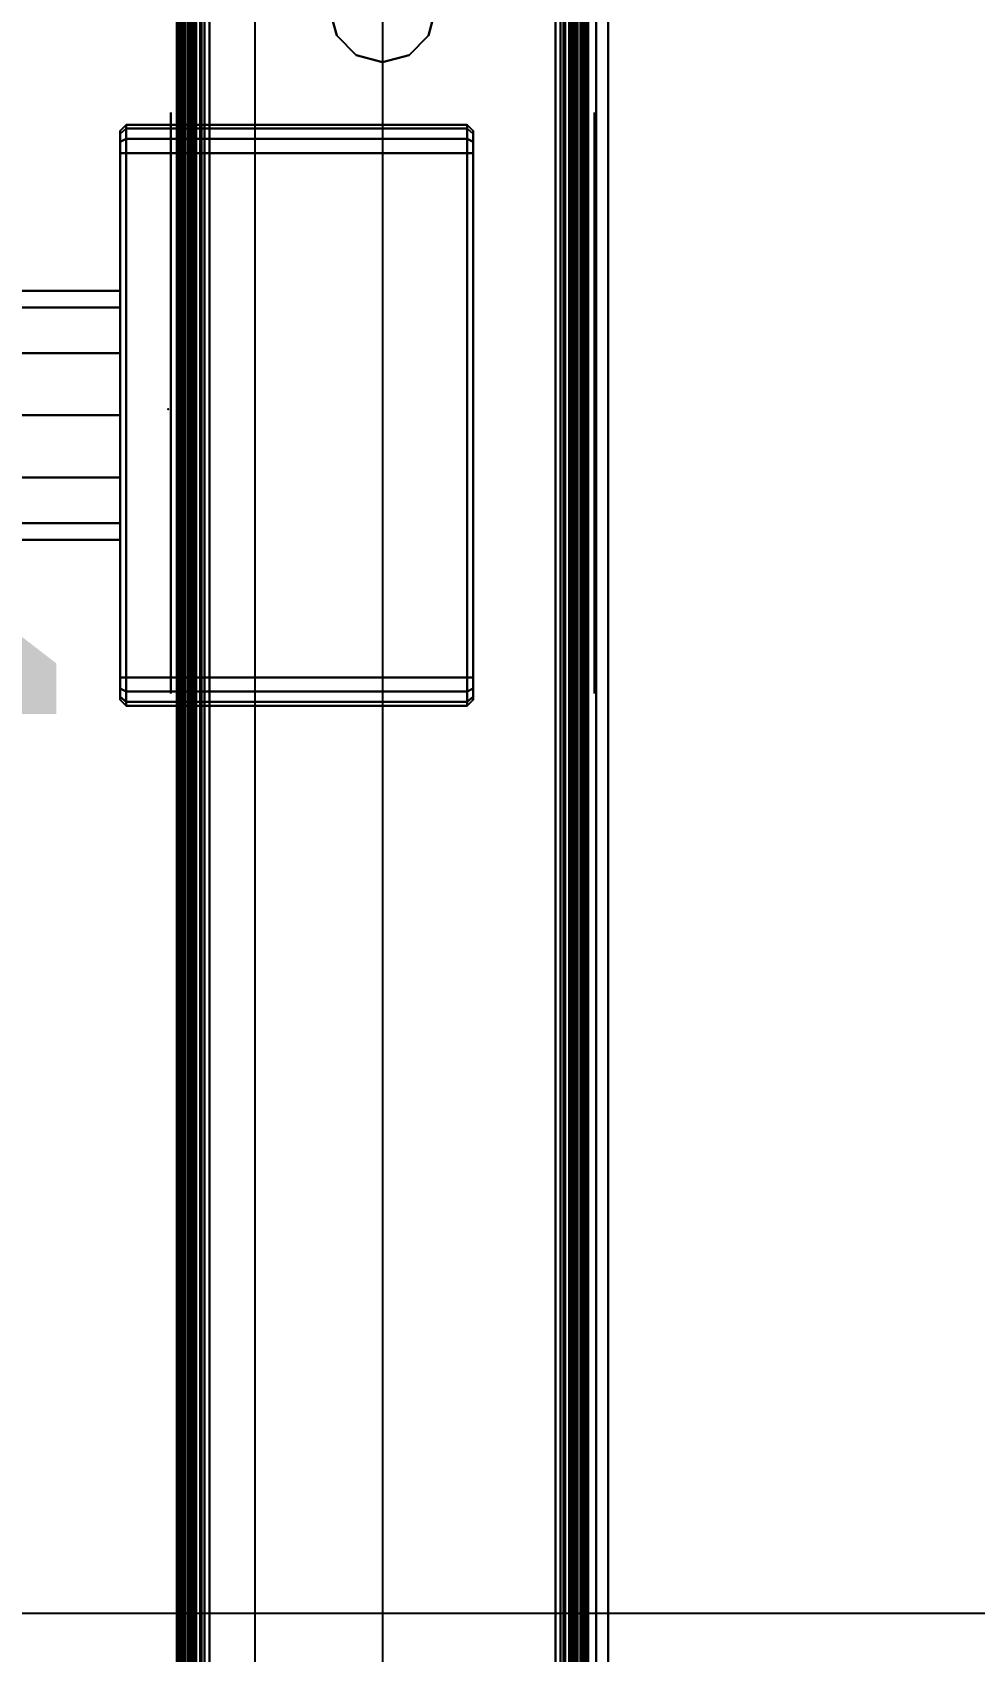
# Model space of a CAD drawing. Extents: x -170 to 1783, y -20 to 1205.
# Drawn here: x 19.9 to 24.57, y 968.17 to 976.2 of the extents above; entities that cross this region are included whole.
import ezdxf
from ezdxf.enums import TextEntityAlignment as Align

# ---------------------------------------------------------------- set-up
doc = ezdxf.new("R2010")
doc.units = 0
doc.header["$LTSCALE"] = 96
doc.header["$MEASUREMENT"] = 0
for name, color, linetype in [('A-FURN-3-PANEL-KNOCK', 7, 'Continuous'), ('A-FURN-3-PANEL-RACE', 7, 'Continuous'), ('A-FURN-3-PANEL-SIDE1', 7, 'Continuous'), ('A-FURN-3-PANEL-SIDE2', 7, 'Continuous'), ('A-FURN-3-PANEL-TOPCAP', 7, 'Continuous'), ('A-FURN-3-POWER-BFM-BOX', 7, 'Continuous'), ('A-FURN-3-POWER-BFM-CONDUIT', 7, 'Continuous'), ('A-FURN-3-WKSF-TOP', 7, 'Continuous'), ('A-FURN-3-WKSF-TRIM', 7, 'Continuous'), ('A-FURN-P-PNLS', 7, 'Continuous'), ('A-FURN-P-PNLS-POWR', 7, 'Continuous'), ('A-FURN-P-WKSF', 7, 'Continuous'), ('I-MECH_A', 7, 'Continuous'), ('MAIN_ELECTRICAL', 7, 'Continuous'), ('MAIN_PANEL', 7, 'Continuous'), ('MAIN_WKSURF', 7, 'Continuous'), ('SM', 7, 'Continuous')]:
    doc.layers.add(name, color=color, linetype=linetype)

# ---------------------------------------------------------------- blocks, each defined once
blk = doc.blocks.new('EC-EFP-456')
at = {"layer": 'A-FURN-3-PANEL-KNOCK', "color": 30, "linetype": 'Continuous'}
for points, invisible_edges in [([(42.51, 2.05, 3.5405), (42.51, 2.05, 0.9405), (45.39, 2.05, 0.9405), (45.39, 2.05, 3.5405)], 10), ([(42.51, 2.05, 0.9405), (42.5288, 2.05, 0.8705), (45.3712, 2.05, 0.8705), (45.39, 2.05, 0.9405)], 10), ([(45.39, 2.05, 3.5405), (45.3712, 2.05, 3.6105), (42.5288, 2.05, 3.6105), (42.51, 2.05, 3.5405)], 10), ([(42.5288, 2.05, 0.8705), (42.58, 2.05, 0.8192), (45.32, 2.05, 0.8192), (45.3712, 2.05, 0.8705)], 10), ([(45.3712, 2.05, 3.6105), (45.32, 2.05, 3.6617), (42.58, 2.05, 3.6617), (42.5288, 2.05, 3.6105)], 10), ([(42.58, 2.05, 0.8192), (42.65, 2.05, 0.8005), (45.25, 2.05, 0.8005), (45.32, 2.05, 0.8192)], 8), ([(45.32, 2.05, 3.6617), (45.25, 2.05, 3.6805), (42.65, 2.05, 3.6805), (42.58, 2.05, 3.6617)], 8), ([(42.51, -0.05, 3.5405), (45.39, -0.05, 3.5405), (45.39, -0.05, 0.9405), (42.51, -0.05, 0.9405)], 5), ([(42.51, -0.05, 0.9405), (45.39, -0.05, 0.9405), (45.3712, -0.05, 0.8705), (42.5288, -0.05, 0.8705)], 5), ([(45.39, -0.05, 3.5405), (42.51, -0.05, 3.5405), (42.5288, -0.05, 3.6105), (45.3712, -0.05, 3.6105)], 5), ([(45.3712, -0.05, 3.6105), (42.5288, -0.05, 3.6105), (42.58, -0.05, 3.6617), (45.32, -0.05, 3.6617)], 5), ([(42.5288, -0.05, 0.8705), (45.3712, -0.05, 0.8705), (45.32, -0.05, 0.8192), (42.58, -0.05, 0.8192)], 5), ([(42.58, -0.05, 0.8192), (45.32, -0.05, 0.8192), (45.25, -0.05, 0.8005), (42.65, -0.05, 0.8005)], 1), ([(45.32, -0.05, 3.6617), (42.58, -0.05, 3.6617), (42.65, -0.05, 3.6805), (45.25, -0.05, 3.6805)], 1)]:
    blk.add_3dface(points, dxfattribs=dict(at, invisible_edges=invisible_edges))
at = {"layer": 'A-FURN-3-PANEL-RACE', "color": 40, "linetype": 'Continuous'}
for points, invisible_edges in [([(0.08, 2.0125, 3.515), (0.08, 2.0125, 0.3963), (47.92, 2.0125, 0.3963), (47.92, 2.0125, 3.515)], 8), ([(0.5, 1.5745, 0.3963), (47.5, 1.5745, 0.3963), (0.08, 2.0125, 0.3963), (0.08, 1.5745, 0.3963)], 3), ([(47.5, 1.5745, 0.3963), (47.92, 1.5745, 0.3963), (47.92, 2.0125, 0.3963), (0.08, 2.0125, 0.3963)], 8), ([(0.6, 2.0125, 4.0847), (0.6, 2.0125, 3.515), (47.4, 2.0125, 3.515), (47.4, 2.0125, 4.0847)], 2), ([(47.86, 1.9525, 0.4563), (0.14, 1.9525, 0.4563), (0.14, 1.9525, 3.515), (47.86, 1.9525, 3.515)], 4), ([(0.5, 1.5745, 0.4563), (0.14, 1.5745, 0.4563), (0.14, 1.9525, 0.4563), (47.5, 1.5745, 0.4563)], 12), ([(47.5, 1.5745, 0.4563), (0.14, 1.9525, 0.4563), (47.86, 1.9525, 0.4563), (47.86, 1.5745, 0.4563)], 1), ([(47.4, 1.9525, 3.515), (0.6, 1.9525, 3.515), (0.6, 1.9525, 4.0847), (47.4, 1.9525, 4.0847)], 1), ([(2.098, 1.2625, 0.3963), (45.902, 1.2625, 0.3963), (0.5, 1.5745, 0.3963), (0.5, 1.2625, 0.3963)], 3), ([(47.5, 1.2625, 0.3963), (47.5, 1.5745, 0.3963), (0.5, 1.5745, 0.3963), (45.902, 1.2625, 0.3963)], 6), ([(2.098, 1.2625, 0.4563), (0.5, 1.2625, 0.4563), (0.5, 1.5745, 0.4563), (45.902, 1.2625, 0.4563)], 12), ([(47.5, 1.2625, 0.4563), (45.902, 1.2625, 0.4563), (0.5, 1.5745, 0.4563), (47.5, 1.5745, 0.4563)], 6), ([(2.098, 1.2625, 0.3963), (2.2292, 1.2273, 0.3963), (45.7708, 1.2273, 0.3963), (45.902, 1.2625, 0.3963)], 10), ([(2.098, 1.2625, 0.4563), (45.902, 1.2625, 0.4563), (45.7708, 1.2273, 0.4563), (2.2292, 1.2273, 0.4563)], 5), ([(2.2292, 1.2273, 0.4563), (45.7708, 1.2273, 0.4563), (45.6747, 1.1312, 0.4563), (2.3253, 1.1312, 0.4563)], 5), ([(2.2292, 1.2273, 0.3963), (2.3253, 1.1312, 0.3963), (45.6747, 1.1312, 0.3963), (45.7708, 1.2273, 0.3963)], 10), ([(2.3253, 1.1312, 0.3963), (2.3605, 1, 0.3963), (45.6395, 1, 0.3963), (45.6747, 1.1312, 0.3963)], 10), ([(2.3253, 1.1312, 0.4563), (45.6747, 1.1312, 0.4563), (45.6395, 1, 0.4563), (2.3605, 1, 0.4563)], 5), ([(2.3605, 1, 0.3963), (2.3253, 0.8687, 0.3963), (45.6747, 0.8687, 0.3963), (45.6395, 1, 0.3963)], 10), ([(2.3605, 1, 0.4563), (45.6395, 1, 0.4563), (45.6747, 0.8687, 0.4563), (2.3253, 0.8687, 0.4563)], 5), ([(2.3253, 0.8687, 0.4563), (45.6747, 0.8687, 0.4563), (45.7708, 0.7727, 0.4563), (2.2292, 0.7727, 0.4563)], 5), ([(2.3253, 0.8687, 0.3963), (2.2292, 0.7727, 0.3963), (45.7708, 0.7727, 0.3963), (45.6747, 0.8687, 0.3963)], 10), ([(0.5, 0.7375, 0.4563), (2.098, 0.7375, 0.4563), (47.5, 0.4255, 0.4563), (0.5, 0.4255, 0.4563)], 6), ([(0.5, 0.7375, 0.3963), (0.5, 0.4255, 0.3963), (47.5, 0.4255, 0.3963), (2.098, 0.7375, 0.3963)], 6), ([(2.098, 0.7375, 0.4563), (2.2292, 0.7727, 0.4563), (45.7708, 0.7727, 0.4563), (45.902, 0.7375, 0.4563)], 10), ([(2.098, 0.7375, 0.3963), (45.902, 0.7375, 0.3963), (45.7708, 0.7727, 0.3963), (2.2292, 0.7727, 0.3963)], 5), ([(45.902, 0.7375, 0.4563), (47.5, 0.7375, 0.4563), (47.5, 0.4255, 0.4563), (2.098, 0.7375, 0.4563)], 12), ([(45.902, 0.7375, 0.3963), (2.098, 0.7375, 0.3963), (47.5, 0.4255, 0.3963), (47.5, 0.7375, 0.3963)], 3), ([(0.5, 0.4255, 0.3963), (0.08, 0.4255, 0.3963), (0.08, -0.0125, 0.3963), (47.92, -0.0125, 0.3963)], 8), ([(0.5, 0.4255, 0.4563), (47.86, 0.0475, 0.4563), (0.14, 0.0475, 0.4563), (0.14, 0.4255, 0.4563)], 1), ([(47.5, 0.4255, 0.3963), (0.5, 0.4255, 0.3963), (47.92, -0.0125, 0.3963), (47.92, 0.4255, 0.3963)], 3), ([(47.5, 0.4255, 0.4563), (47.86, 0.4255, 0.4563), (47.86, 0.0475, 0.4563), (0.5, 0.4255, 0.4563)], 12), ([(0.14, 0.0475, 0.4563), (47.86, 0.0475, 0.4563), (47.86, 0.0475, 3.515), (0.14, 0.0475, 3.515)], 4), ([(0.6, 0.0475, 3.515), (47.4, 0.0475, 3.515), (47.4, 0.0475, 4.0847), (0.6, 0.0475, 4.0847)], 1), ([(47.92, -0.0125, 3.515), (47.92, -0.0125, 0.3963), (0.08, -0.0125, 0.3963), (0.08, -0.0125, 3.515)], 8), ([(47.4, -0.0125, 4.0847), (47.4, -0.0125, 3.515), (0.6, -0.0125, 3.515), (0.6, -0.0125, 4.0847)], 2)]:
    blk.add_3dface(points, dxfattribs=dict(at, invisible_edges=invisible_edges))
for points in [[(0.6, 2.0072, 4.1248), (0.6, 2.0125, 4.0847), (47.4, 2.0125, 4.0847), (47.4, 2.0072, 4.1248)], [(0.6, 1.9918, 4.1622), (0.6, 2.0072, 4.1248), (47.4, 2.0072, 4.1248), (47.4, 1.9918, 4.1622)], [(0.6, 1.9671, 4.1943), (0.6, 1.9918, 4.1622), (47.4, 1.9918, 4.1622), (47.4, 1.9671, 4.1943)], [(0.6, 1.935, 4.2189), (0.6, 1.9671, 4.1943), (47.4, 1.9671, 4.1943), (47.4, 1.935, 4.2189)], [(47.4, 1.9493, 4.1093), (47.4, 1.9525, 4.0847), (0.6, 1.9525, 4.0847), (0.6, 1.9493, 4.1093)], [(47.4, 1.9398, 4.1322), (47.4, 1.9493, 4.1093), (0.6, 1.9493, 4.1093), (0.6, 1.9398, 4.1322)], [(47.4, 1.9247, 4.1519), (47.4, 1.9398, 4.1322), (0.6, 1.9398, 4.1322), (0.6, 1.9247, 4.1519)], [(0.6, 1.8976, 4.2344), (0.6, 1.935, 4.2189), (47.4, 1.935, 4.2189), (47.4, 1.8976, 4.2344)], [(47.4, 1.905, 4.1669), (47.4, 1.9247, 4.1519), (0.6, 1.9247, 4.1519), (0.6, 1.905, 4.1669)], [(47.4, 1.8821, 4.1764), (47.4, 1.905, 4.1669), (0.6, 1.905, 4.1669), (0.6, 1.8821, 4.1764)], [(0.6, 1.8575, 4.2397), (0.6, 1.8976, 4.2344), (47.4, 1.8976, 4.2344), (47.4, 1.8575, 4.2397)], [(47.4, 1.8575, 4.1797), (47.4, 1.8821, 4.1764), (0.6, 1.8821, 4.1764), (0.6, 1.8575, 4.1797)], [(0.6, 1.8575, 4.1797), (0.6, 1.8575, 4.2397), (47.4, 1.8575, 4.2397), (47.4, 1.8575, 4.1797)], [(45.6747, 1.1312, 0.4563), (45.7708, 1.2273, 0.4563), (45.7708, 1.2273, 0.3963), (45.6747, 1.1312, 0.3963)], [(45.7708, 1.2273, 0.4563), (45.902, 1.2625, 0.4563), (45.902, 1.2625, 0.3963), (45.7708, 1.2273, 0.3963)], [(45.6395, 1, 0.4563), (45.6747, 1.1312, 0.4563), (45.6747, 1.1312, 0.3963), (45.6395, 1, 0.3963)], [(45.6747, 0.8687, 0.4563), (45.6395, 1, 0.4563), (45.6395, 1, 0.3963), (45.6747, 0.8687, 0.3963)], [(45.7708, 0.7727, 0.4563), (45.6747, 0.8687, 0.4563), (45.6747, 0.8687, 0.3963), (45.7708, 0.7727, 0.3963)], [(45.902, 0.7375, 0.4563), (45.7708, 0.7727, 0.4563), (45.7708, 0.7727, 0.3963), (45.902, 0.7375, 0.3963)], [(47.4, 0.1425, 4.1797), (47.4, 0.1425, 4.2397), (0.6, 0.1425, 4.2397), (0.6, 0.1425, 4.1797)], [(47.4, 0.1425, 4.2397), (47.4, 0.1024, 4.2344), (0.6, 0.1024, 4.2344), (0.6, 0.1425, 4.2397)], [(0.6, 0.1425, 4.1797), (0.6, 0.1179, 4.1764), (47.4, 0.1179, 4.1764), (47.4, 0.1425, 4.1797)], [(0.6, 0.1179, 4.1764), (0.6, 0.095, 4.1669), (47.4, 0.095, 4.1669), (47.4, 0.1179, 4.1764)], [(47.4, 0.1024, 4.2344), (47.4, 0.065, 4.2189), (0.6, 0.065, 4.2189), (0.6, 0.1024, 4.2344)], [(0.6, 0.095, 4.1669), (0.6, 0.0753, 4.1519), (47.4, 0.0753, 4.1519), (47.4, 0.095, 4.1669)], [(0.6, 0.0753, 4.1519), (0.6, 0.0602, 4.1322), (47.4, 0.0602, 4.1322), (47.4, 0.0753, 4.1519)], [(47.4, 0.065, 4.2189), (47.4, 0.0329, 4.1943), (0.6, 0.0329, 4.1943), (0.6, 0.065, 4.2189)], [(0.6, 0.0602, 4.1322), (0.6, 0.0507, 4.1093), (47.4, 0.0507, 4.1093), (47.4, 0.0602, 4.1322)], [(0.6, 0.0507, 4.1093), (0.6, 0.0475, 4.0847), (47.4, 0.0475, 4.0847), (47.4, 0.0507, 4.1093)], [(47.4, 0.0329, 4.1943), (47.4, 0.0082, 4.1622), (0.6, 0.0082, 4.1622), (0.6, 0.0329, 4.1943)], [(47.4, 0.0082, 4.1622), (47.4, -0.0072, 4.1248), (0.6, -0.0072, 4.1248), (0.6, 0.0082, 4.1622)], [(47.4, -0.0072, 4.1248), (47.4, -0.0125, 4.0847), (0.6, -0.0125, 4.0847), (0.6, -0.0072, 4.1248)]]:
    blk.add_3dface(points, dxfattribs=at)
at = {"layer": 'A-FURN-3-PANEL-SIDE1', "color": 7, "linetype": 'Continuous'}
for points in [[(47.3224, 1.955, 55.7401), (47.3228, 0.045, 55.7401), (0.6776, 0.045, 55.7401), (0.6776, 1.955, 55.7401)], [(47.3224, 0.045, 4.2397), (47.3224, 1.955, 4.2397), (0.6776, 1.955, 4.2397), (0.6776, 0.045, 4.2397)], [(47.3228, 0.045, 55.7401), (47.3224, 0.045, 4.2397), (0.6776, 0.045, 4.2397), (0.6776, 0.045, 55.7401)]]:
    blk.add_3dface(points, dxfattribs=at)
at = {"layer": 'A-FURN-3-PANEL-SIDE2', "color": 7, "linetype": 'Continuous'}
blk.add_3dface([(0.6776, 1.955, 55.7401), (0.6776, 1.955, 4.2397), (47.3224, 1.955, 4.2397), (47.3224, 1.955, 55.7401)], dxfattribs=at)
at = {"layer": 'A-FURN-3-PANEL-TOPCAP', "color": 60, "linetype": 'Continuous'}
for points, invisible_edges in [([(0.76, 2.02, 56.286), (0.76, 2.02, 56.161), (47.24, 2.02, 56.161), (47.24, 2.02, 56.286)], 5), ([(47.24, 2, 56.141), (47.24, 2.02, 56.161), (0.76, 2.02, 56.161), (0.76, 2, 56.141)], 5), ([(47.24, 2.02, 56.036), (47.24, 2, 56.056), (0.76, 2, 56.056), (0.76, 2.02, 56.036)], 5), ([(0.76, 2.02, 56.036), (0.815, 2.02, 55.7741), (47.185, 2.02, 55.7741), (47.24, 2.02, 56.036)], 5), ([(47.185, 2.02, 55.7741), (0.815, 2.02, 55.7741), (0.815, 1.986, 55.7401), (47.185, 1.986, 55.7401)], 10), ([(0.76, 2, 56.141), (0.76, 2, 56.056), (47.24, 2, 56.056), (47.24, 2, 56.141)], 5), ([(0.815, 0.045, 55.7401), (0.815, -0.02, 55.7741), (47.185, 0.014, 55.7401), (47.185, 0.045, 55.7401)], 1), ([(47.185, -0.02, 55.7741), (47.185, 0.014, 55.7401), (0.815, 0.014, 55.7401), (0.815, -0.02, 55.7741)], 5), ([(0.76, -0.02, 56.161), (47.24, -0.02, 56.161), (47.24, 0, 56.141), (0.76, 0, 56.141)], 10), ([(47.24, 0, 56.056), (0.76, 0, 56.056), (0.76, 0, 56.141), (47.24, 0, 56.141)], 10), ([(0.76, 0, 56.056), (47.24, 0, 56.056), (47.24, -0.02, 56.036), (0.76, -0.02, 56.036)], 10), ([(0.76, -0.02, 56.161), (0.76, -0.02, 56.286), (47.24, -0.02, 56.286), (47.24, -0.02, 56.161)], 5), ([(47.185, -0.02, 55.7741), (0.815, -0.02, 55.7741), (0.76, -0.02, 56.036), (47.24, -0.02, 56.036)], 10)]:
    blk.add_3dface(points, dxfattribs=dict(at, invisible_edges=invisible_edges))
for points in [[(47.24, 2.02, 56.286), (47.24, 2.0151, 56.3105), (0.76, 2.0151, 56.3105), (0.76, 2.02, 56.286)], [(47.24, 2.0151, 56.3105), (47.24, 2.0013, 56.3313), (0.76, 2.0013, 56.3313), (0.76, 2.0151, 56.3105)], [(47.24, 2.0013, 56.3313), (47.24, 1.9805, 56.3451), (0.76, 1.9805, 56.3451), (0.76, 2.0013, 56.3313)], [(47.24, 1.9805, 56.3451), (47.24, 1.956, 56.35), (0.76, 1.956, 56.35), (0.76, 1.9805, 56.3451)], [(0.76, 0.044, 56.35), (0.76, 1.956, 56.35), (47.24, 1.956, 56.35), (47.24, 0.044, 56.35)], [(47.185, 1.955, 55.7401), (47.185, 1.986, 55.7401), (0.815, 1.986, 55.7401), (0.815, 1.955, 55.7401)], [(0.76, 0.0195, 56.3451), (0.76, 0.044, 56.35), (47.24, 0.044, 56.35), (47.24, 0.0195, 56.3451)], [(0.76, -0.0013, 56.3313), (0.76, 0.0195, 56.3451), (47.24, 0.0195, 56.3451), (47.24, -0.0013, 56.3313)], [(0.76, -0.0151, 56.3105), (0.76, -0.0013, 56.3313), (47.24, -0.0013, 56.3313), (47.24, -0.0151, 56.3105)], [(0.76, -0.02, 56.286), (0.76, -0.0151, 56.3105), (47.24, -0.0151, 56.3105), (47.24, -0.02, 56.286)]]:
    blk.add_3dface(points, dxfattribs=at)
at = {"layer": 'A-FURN-P-PNLS', "color": 60, "linetype": 'Continuous'}
for p, q in [((0, 2), (48, 2)), ((48, 0), (0, 0))]:
    blk.add_line(p, q, dxfattribs=at)
at = {"layer": 'A-FURN-P-PNLS-POWR', "color": 1, "linetype": 'Continuous'}
blk.add_line((48, 1), (26, 1), dxfattribs=at)
at = {"layer": 'MAIN_PANEL', "color": 7, "linetype": 'Continuous'}
for p in [(43.95, 2), (43.95, 2), (43.95, 0), (43.95, 0)]:
    blk.add_point(p, dxfattribs=at)
blk = doc.blocks.new('EC-WYC-64-2424-T')
at = {"layer": 'A-FURN-3-WKSF-TOP', "color": 60, "linetype": 'Continuous'}
for points, invisible_edges in [([(26.9099, -26.9099, 29), (0.743, -0.2855, 29), (1.0445, -0.1606, 29), (1.368, -0.118, 29)], 9), ([(26.9099, -26.9099, 27.75), (1.368, -0.118, 27.75), (1.0445, -0.1606, 27.75), (0.743, -0.2855, 27.75)], 9), ([(1.368, -0.118, 29), (19.9334, -0.118, 29), (20.1772, -0.142, 29), (34.22, -23.882, 29)], 12), ([(1.368, -0.118, 29), (34.22, -23.882, 29), (32.8706, -23.9704, 29), (31.5443, -24.2343, 29)], 9), ([(29.051, -25.267, 29), (1.368, -0.118, 29), (31.5443, -24.2343, 29), (30.2638, -24.6689, 29)], 3), ([(1.368, -0.118, 29), (29.051, -25.267, 29), (27.9266, -26.0183, 29), (26.9099, -26.9099, 29)], 9), ([(1.368, -0.118, 27.75), (26.9099, -26.9099, 27.75), (27.9266, -26.0183, 27.75), (29.051, -25.267, 27.75)], 9), ([(29.051, -25.267, 27.75), (30.2638, -24.6689, 27.75), (31.5443, -24.2343, 27.75), (1.368, -0.118, 27.75)], 12), ([(1.368, -0.118, 27.75), (31.5443, -24.2343, 27.75), (32.8706, -23.9704, 27.75), (34.22, -23.882, 27.75)], 9), ([(1.368, -0.118, 27.75), (34.22, -23.882, 27.75), (20.1772, -0.142, 27.75), (19.9334, -0.118, 27.75)], 3), ([(0.2855, -0.743, 29), (0.4841, -0.4841, 29), (0.743, -0.2855, 29), (26.9099, -26.9099, 29)], 12), ([(0.2855, -0.743, 27.75), (26.9099, -26.9099, 27.75), (0.743, -0.2855, 27.75), (0.4841, -0.4841, 27.75)], 3), ([(26.9099, -26.9099, 29), (0.118, -1.368, 29), (0.1606, -1.0445, 29), (0.2855, -0.743, 29)], 9), ([(26.9099, -26.9099, 27.75), (0.2855, -0.743, 27.75), (0.1606, -1.0445, 27.75), (0.118, -1.368, 27.75)], 9), ([(0.118, -1.368, 29), (26.9099, -26.9099, 29), (26.0183, -27.9266, 29), (25.267, -29.051, 29)], 9), ([(25.267, -29.051, 29), (24.6689, -30.2638, 29), (24.2343, -31.5443, 29), (0.118, -1.368, 29)], 12), ([(0.118, -1.368, 29), (24.2343, -31.5443, 29), (23.9704, -32.8706, 29), (23.882, -34.22, 29)], 9), ([(0.118, -1.368, 29), (23.882, -34.22, 29), (0.142, -20.2252, 29), (0.118, -19.9814, 29)], 3), ([(0.118, -1.368, 27.75), (0.118, -19.9814, 27.75), (0.142, -20.2252, 27.75), (23.882, -34.22, 27.75)], 12), ([(0.118, -1.368, 27.75), (23.882, -34.22, 27.75), (23.9704, -32.8706, 27.75), (24.2343, -31.5443, 27.75)], 9), ([(25.267, -29.051, 27.75), (0.118, -1.368, 27.75), (24.2343, -31.5443, 27.75), (24.6689, -30.2638, 27.75)], 3), ([(0.118, -1.368, 27.75), (25.267, -29.051, 27.75), (26.0183, -27.9266, 27.75), (26.9099, -26.9099, 27.75)], 9)]:
    blk.add_3dface(points, dxfattribs=dict(at, invisible_edges=invisible_edges))
at = {"layer": 'A-FURN-3-WKSF-TRIM', "color": 40, "linetype": 'Continuous'}
for points in [[(0, -19.9814, 28.882), (0, -19.9814, 27.868), (0, -1.368, 27.868), (0, -1.368, 28.882)], [(0.0158, -19.9814, 28.941), (0, -19.9814, 28.882), (0, -1.368, 28.882), (0.0158, -1.368, 28.941)], [(0, -19.9814, 27.868), (0.0158, -19.9814, 27.809), (0.0158, -1.368, 27.809), (0, -1.368, 27.868)], [(0.059, -19.9814, 28.9842), (0.0158, -19.9814, 28.941), (0.0158, -1.368, 28.941), (0.059, -1.368, 28.9842)], [(0.0158, -19.9814, 27.809), (0.059, -19.9814, 27.7658), (0.059, -1.368, 27.7658), (0.0158, -1.368, 27.809)], [(0.118, -19.9814, 29), (0.059, -19.9814, 28.9842), (0.059, -1.368, 28.9842), (0.118, -1.368, 29)], [(0.059, -19.9814, 27.7658), (0.118, -19.9814, 27.75), (0.118, -1.368, 27.75), (0.059, -1.368, 27.7658)]]:
    blk.add_3dface(points, dxfattribs=at)
at = {"layer": 'A-FURN-P-WKSF', "color": 7, "linetype": 'Continuous'}
blk.add_line((0, -1.25), (0, -19.9334), dxfattribs=at)
blk = doc.blocks.new('EC-BFM-1')
at = {"layer": 'A-FURN-3-POWER-BFM-BOX', "color": 20, "linetype": 'Continuous'}
for points in [[(-1.41, 1.4825, 3.5405), (-1.41, 1.4825, 0.9405), (-1.38, 1.5125, 0.9405), (-1.38, 1.5125, 3.5405)], [(-1.3912, 1.4825, 3.6105), (-1.41, 1.4825, 3.5405), (-1.38, 1.5125, 3.5405), (-1.3653, 1.5125, 3.5955)], [(-1.3653, 1.5125, 0.8855), (-1.38, 1.5125, 0.9405), (-1.41, 1.4825, 0.9405), (-1.3912, 1.4825, 0.8705)], [(-1.41, -0.2075, 0.9405), (-1.41, 1.4825, 0.9405), (-1.41, 1.4825, 3.5405), (-1.41, -0.2075, 3.5405)], [(-1.41, 1.4825, 3.5405), (-1.3912, 1.4825, 3.6105), (-1.3912, -0.2075, 3.6105), (-1.41, -0.2075, 3.5405)], [(-1.3912, 1.4825, 0.8705), (-1.41, 1.4825, 0.9405), (-1.41, -0.2075, 0.9405), (-1.3912, -0.2075, 0.8705)], [(-1.34, 1.4825, 3.6617), (-1.3912, 1.4825, 3.6105), (-1.3653, 1.5125, 3.5955), (-1.325, 1.5125, 3.6357)], [(-1.325, 1.5125, 0.8452), (-1.3653, 1.5125, 0.8855), (-1.3912, 1.4825, 0.8705), (-1.34, 1.4825, 0.8192)], [(-1.3912, 1.4825, 3.6105), (-1.34, 1.4825, 3.6617), (-1.34, -0.2075, 3.6617), (-1.3912, -0.2075, 3.6105)], [(-1.34, 1.4825, 0.8192), (-1.3912, 1.4825, 0.8705), (-1.3912, -0.2075, 0.8705), (-1.34, -0.2075, 0.8192)], [(-1.27, 1.4825, 3.6805), (-1.34, 1.4825, 3.6617), (-1.325, 1.5125, 3.6357), (-1.27, 1.5125, 3.6505)], [(-1.27, 1.5125, 0.8305), (-1.325, 1.5125, 0.8452), (-1.34, 1.4825, 0.8192), (-1.27, 1.4825, 0.8005)], [(-1.34, 1.4825, 3.6617), (-1.27, 1.4825, 3.6805), (-1.27, -0.2075, 3.6805), (-1.34, -0.2075, 3.6617)], [(-1.27, 1.4825, 0.8005), (-1.34, 1.4825, 0.8192), (-1.34, -0.2075, 0.8192), (-1.27, -0.2075, 0.8005)], [(-1.27, 1.5125, 0.8305), (-1.27, 1.4825, 0.8005), (1.33, 1.4825, 0.8005), (1.33, 1.5125, 0.8305)], [(1.33, 1.4825, 3.6805), (-1.27, 1.4825, 3.6805), (-1.27, 1.5125, 3.6505), (1.33, 1.5125, 3.6505)], [(-1.27, -0.2075, 3.6805), (-1.27, 1.4825, 3.6805), (1.33, 1.4825, 3.6805), (1.33, -0.2075, 3.6805)], [(1.33, -0.2075, 0.8005), (1.33, 1.4825, 0.8005), (-1.27, 1.4825, 0.8005), (-1.27, -0.2075, 0.8005)], [(1.4, 1.4825, 3.6617), (1.33, 1.4825, 3.6805), (1.33, 1.5125, 3.6505), (1.385, 1.5125, 3.6357)], [(1.385, 1.5125, 0.8452), (1.33, 1.5125, 0.8305), (1.33, 1.4825, 0.8005), (1.4, 1.4825, 0.8192)], [(1.33, 1.4825, 3.6805), (1.4, 1.4825, 3.6617), (1.4, -0.2075, 3.6617), (1.33, -0.2075, 3.6805)], [(1.4, 1.4825, 0.8192), (1.33, 1.4825, 0.8005), (1.33, -0.2075, 0.8005), (1.4, -0.2075, 0.8192)], [(1.4512, 1.4825, 3.6105), (1.4, 1.4825, 3.6617), (1.385, 1.5125, 3.6357), (1.4253, 1.5125, 3.5955)], [(1.4253, 1.5125, 0.8855), (1.385, 1.5125, 0.8452), (1.4, 1.4825, 0.8192), (1.4512, 1.4825, 0.8705)], [(1.4, 1.4825, 3.6617), (1.4512, 1.4825, 3.6105), (1.4512, -0.2075, 3.6105), (1.4, -0.2075, 3.6617)], [(1.4512, 1.4825, 0.8705), (1.4, 1.4825, 0.8192), (1.4, -0.2075, 0.8192), (1.4512, -0.2075, 0.8705)], [(1.47, 1.4825, 3.5405), (1.4512, 1.4825, 3.6105), (1.4253, 1.5125, 3.5955), (1.44, 1.5125, 3.5405)], [(1.44, 1.5125, 0.9405), (1.4253, 1.5125, 0.8855), (1.4512, 1.4825, 0.8705), (1.47, 1.4825, 0.9405)], [(1.44, 1.5125, 0.9405), (1.47, 1.4825, 0.9405), (1.47, 1.4825, 3.5405), (1.44, 1.5125, 3.5405)], [(1.4512, 1.4825, 3.6105), (1.47, 1.4825, 3.5405), (1.47, -0.2075, 3.5405), (1.4512, -0.2075, 3.6105)], [(1.47, 1.4825, 0.9405), (1.4512, 1.4825, 0.8705), (1.4512, -0.2075, 0.8705), (1.47, -0.2075, 0.9405)], [(1.47, -0.2075, 3.5405), (1.47, 1.4825, 3.5405), (1.47, 1.4825, 0.9405), (1.47, -0.2075, 0.9405)], [(-1.41, -0.2075, 3.5405), (-1.38, -0.2375, 3.5405), (-1.38, -0.2375, 0.9405), (-1.41, -0.2075, 0.9405)], [(-1.41, -0.2075, 3.5405), (-1.3912, -0.2075, 3.6105), (-1.3653, -0.2375, 3.5955), (-1.38, -0.2375, 3.5405)], [(-1.38, -0.2375, 0.9405), (-1.3653, -0.2375, 0.8855), (-1.3912, -0.2075, 0.8705), (-1.41, -0.2075, 0.9405)], [(-1.3912, -0.2075, 3.6105), (-1.34, -0.2075, 3.6617), (-1.325, -0.2375, 3.6357), (-1.3653, -0.2375, 3.5955)], [(-1.3653, -0.2375, 0.8855), (-1.325, -0.2375, 0.8452), (-1.34, -0.2075, 0.8192), (-1.3912, -0.2075, 0.8705)], [(-1.34, -0.2075, 3.6617), (-1.27, -0.2075, 3.6805), (-1.27, -0.2375, 3.6505), (-1.325, -0.2375, 3.6357)], [(-1.325, -0.2375, 0.8452), (-1.27, -0.2375, 0.8305), (-1.27, -0.2075, 0.8005), (-1.34, -0.2075, 0.8192)], [(1.33, -0.2075, 3.6805), (1.33, -0.2375, 3.6505), (-1.27, -0.2375, 3.6505), (-1.27, -0.2075, 3.6805)], [(-1.27, -0.2375, 0.8305), (1.33, -0.2375, 0.8305), (1.33, -0.2075, 0.8005), (-1.27, -0.2075, 0.8005)], [(1.33, -0.2075, 3.6805), (1.4, -0.2075, 3.6617), (1.385, -0.2375, 3.6357), (1.33, -0.2375, 3.6505)], [(1.33, -0.2375, 0.8305), (1.385, -0.2375, 0.8452), (1.4, -0.2075, 0.8192), (1.33, -0.2075, 0.8005)], [(1.4, -0.2075, 3.6617), (1.4512, -0.2075, 3.6105), (1.4253, -0.2375, 3.5955), (1.385, -0.2375, 3.6357)], [(1.385, -0.2375, 0.8452), (1.4253, -0.2375, 0.8855), (1.4512, -0.2075, 0.8705), (1.4, -0.2075, 0.8192)], [(1.4512, -0.2075, 3.6105), (1.47, -0.2075, 3.5405), (1.44, -0.2375, 3.5405), (1.4253, -0.2375, 3.5955)], [(1.4253, -0.2375, 0.8855), (1.44, -0.2375, 0.9405), (1.47, -0.2075, 0.9405), (1.4512, -0.2075, 0.8705)], [(1.44, -0.2375, 0.9405), (1.44, -0.2375, 3.5405), (1.47, -0.2075, 3.5405), (1.47, -0.2075, 0.9405)]]:
    blk.add_3dface(points, dxfattribs=at)
for points, invisible_edges in [([(-1.38, 1.5125, 3.5405), (1.44, 1.5125, 3.5405), (1.4253, 1.5125, 3.5955), (-1.3653, 1.5125, 3.5955)], 5), ([(-1.38, 1.5125, 0.9405), (1.44, 1.5125, 0.9405), (1.44, 1.5125, 3.5405), (-1.38, 1.5125, 3.5405)], 5), ([(1.44, 1.5125, 0.9405), (-1.38, 1.5125, 0.9405), (-1.3653, 1.5125, 0.8855), (1.4253, 1.5125, 0.8855)], 5), ([(1.385, 1.5125, 3.6357), (-1.325, 1.5125, 3.6357), (-1.3653, 1.5125, 3.5955), (1.4253, 1.5125, 3.5955)], 5), ([(-1.325, 1.5125, 0.8452), (1.385, 1.5125, 0.8452), (1.4253, 1.5125, 0.8855), (-1.3653, 1.5125, 0.8855)], 5), ([(-1.325, 1.5125, 3.6357), (1.385, 1.5125, 3.6357), (1.33, 1.5125, 3.6505), (-1.27, 1.5125, 3.6505)], 1), ([(1.385, 1.5125, 0.8452), (-1.325, 1.5125, 0.8452), (-1.27, 1.5125, 0.8305), (1.33, 1.5125, 0.8305)], 1), ([(-1.38, -0.2375, 3.5405), (-1.3653, -0.2375, 3.5955), (1.4253, -0.2375, 3.5955), (1.44, -0.2375, 3.5405)], 10), ([(-1.38, -0.2375, 0.9405), (-1.38, -0.2375, 3.5405), (1.44, -0.2375, 3.5405), (1.44, -0.2375, 0.9405)], 10), ([(1.44, -0.2375, 0.9405), (1.4253, -0.2375, 0.8855), (-1.3653, -0.2375, 0.8855), (-1.38, -0.2375, 0.9405)], 10), ([(1.385, -0.2375, 3.6357), (1.4253, -0.2375, 3.5955), (-1.3653, -0.2375, 3.5955), (-1.325, -0.2375, 3.6357)], 10), ([(-1.325, -0.2375, 0.8452), (-1.3653, -0.2375, 0.8855), (1.4253, -0.2375, 0.8855), (1.385, -0.2375, 0.8452)], 10), ([(-1.325, -0.2375, 3.6357), (-1.27, -0.2375, 3.6505), (1.33, -0.2375, 3.6505), (1.385, -0.2375, 3.6357)], 8), ([(1.385, -0.2375, 0.8452), (1.33, -0.2375, 0.8305), (-1.27, -0.2375, 0.8305), (-1.325, -0.2375, 0.8452)], 8)]:
    blk.add_3dface(points, dxfattribs=dict(at, invisible_edges=invisible_edges))
at = {"layer": 'A-FURN-3-POWER-BFM-CONDUIT', "color": 40, "linetype": 'Continuous'}
for points in [[(-0.5048, -1.3375, 2.5492), (-0.5875, -1.3375, 2.2405), (-0.5875, -0.2375, 2.2405), (-0.5048, -0.2375, 2.5492)], [(-0.5875, -1.3375, 2.2405), (-0.5048, -1.3375, 1.9317), (-0.5048, -0.2375, 1.9317), (-0.5875, -0.2375, 2.2405)], [(-0.2788, -1.3375, 2.7752), (-0.5048, -1.3375, 2.5492), (-0.5048, -0.2375, 2.5492), (-0.2788, -0.2375, 2.7752)], [(-0.5048, -1.3375, 1.9317), (-0.2788, -1.3375, 1.7057), (-0.2788, -0.2375, 1.7057), (-0.5048, -0.2375, 1.9317)], [(0.03, -1.3375, 2.858), (-0.2788, -1.3375, 2.7752), (-0.2788, -0.2375, 2.7752), (0.03, -0.2375, 2.858)], [(-0.2788, -1.3375, 1.7057), (0.03, -1.3375, 1.623), (0.03, -0.2375, 1.623), (-0.2788, -0.2375, 1.7057)], [(0.3388, -1.3375, 2.7752), (0.03, -1.3375, 2.858), (0.03, -0.2375, 2.858), (0.3388, -0.2375, 2.7752)], [(0.03, -1.3375, 1.623), (0.3388, -1.3375, 1.7057), (0.3388, -0.2375, 1.7057), (0.03, -0.2375, 1.623)], [(0.5648, -1.3375, 2.5492), (0.3388, -1.3375, 2.7752), (0.3388, -0.2375, 2.7752), (0.5648, -0.2375, 2.5492)], [(0.3388, -1.3375, 1.7057), (0.5648, -1.3375, 1.9317), (0.5648, -0.2375, 1.9317), (0.3388, -0.2375, 1.7057)], [(0.6475, -1.3375, 2.2405), (0.5648, -1.3375, 2.5492), (0.5648, -0.2375, 2.5492), (0.6475, -0.2375, 2.2405)], [(0.5648, -1.3375, 1.9317), (0.6475, -1.3375, 2.2405), (0.6475, -0.2375, 2.2405), (0.5648, -0.2375, 1.9317)]]:
    blk.add_3dface(points, dxfattribs=at)
at = {"layer": 'MAIN_ELECTRICAL', "color": 7, "linetype": 'Continuous'}
for p in [(-0.0315, 0.063), (-0.0315, 0.063), (0, 0), (0, 0)]:
    blk.add_point(p, dxfattribs=at)
at = {"layer": 'SM', "color": 60, "linetype": 'Continuous'}
blk.add_line((5.9685, -6.1714), (5.9685, 5.8286), dxfattribs=at)
at = {"layer": 'SM', "color": 60, "linetype": 'Continuous', "width": 0.577333}
blk.add_text('1', height=4, dxfattribs=at).set_placement((0.4607, -4.5542))
blk.add_text('1', height=4, dxfattribs=at).set_placement((0.4607, -4.5542))
blk.add_text('1', height=4, dxfattribs=at).set_placement((0.4607, -4.5542))
blk.add_text('1', height=4, dxfattribs=at).set_placement((0.4607, -4.5542))
blk.add_text('1', height=4, dxfattribs=at).set_placement((0.4607, -4.5542))
blk.add_text('1', height=4, dxfattribs=at).set_placement((0.4607, -4.5542))
blk.add_text('1', height=4, dxfattribs=at).set_placement((0.4607, -4.5542))

msp = doc.modelspace()

# ---------------------------------------------------------------- linework, layer by layer
at = {"layer": 'I-MECH_A', "color": 7, "linetype": 'Continuous'}
msp.add_line((21, 918.60937), (21, 976.60938), dxfattribs=at)

# ---------------------------------------------------------------- block references
at = {"layer": 'MAIN_ELECTRICAL', "color": 47, "linetype": 'Continuous'}
ref = msp.add_blockref('EC-BFM-1', (20.56816, 974.32934), dxfattribs=dict(at, rotation=270))
ref.add_attrib('CAPMC', 'ECH', dxfattribs={"color": 47, "linetype": 'Continuous', "height": 0.000000012, "width": 0.666667}).set_placement((20.56816, 974.32934), align=Align.BOTTOM_LEFT)
ref.add_attrib('CAPPN', 'EC-BFM-1', dxfattribs={"color": 47, "linetype": 'Continuous', "height": 0.000000012, "width": 0.666667}).set_placement((20.56816, 974.32934), align=Align.BOTTOM_LEFT)
ref.add_attrib('CAPMG', 'RSI', dxfattribs={"color": 47, "linetype": 'Continuous', "height": 0.000000012, "width": 0.666667}).set_placement((20.56816, 974.32934), align=Align.BOTTOM_LEFT)
ref.add_attrib('CAPQTY', '1', dxfattribs={"color": 47, "linetype": 'Continuous', "height": 0.000000012, "width": 0.666667}).set_placement((20.56816, 974.32934), align=Align.BOTTOM_LEFT)
at = {"layer": 'MAIN_PANEL', "color": 47, "linetype": 'Continuous', "rotation": 90}
msp.add_blockref('EC-EFP-456', (22.63112, 930.41082), dxfattribs=at)
at = {"layer": 'MAIN_WKSURF', "color": 47, "linetype": 'Continuous'}
msp.add_blockref('EC-WYC-64-2424-T', (22.63112, 978.41082), dxfattribs=at)

doc.saveas('drawing.dxf')
